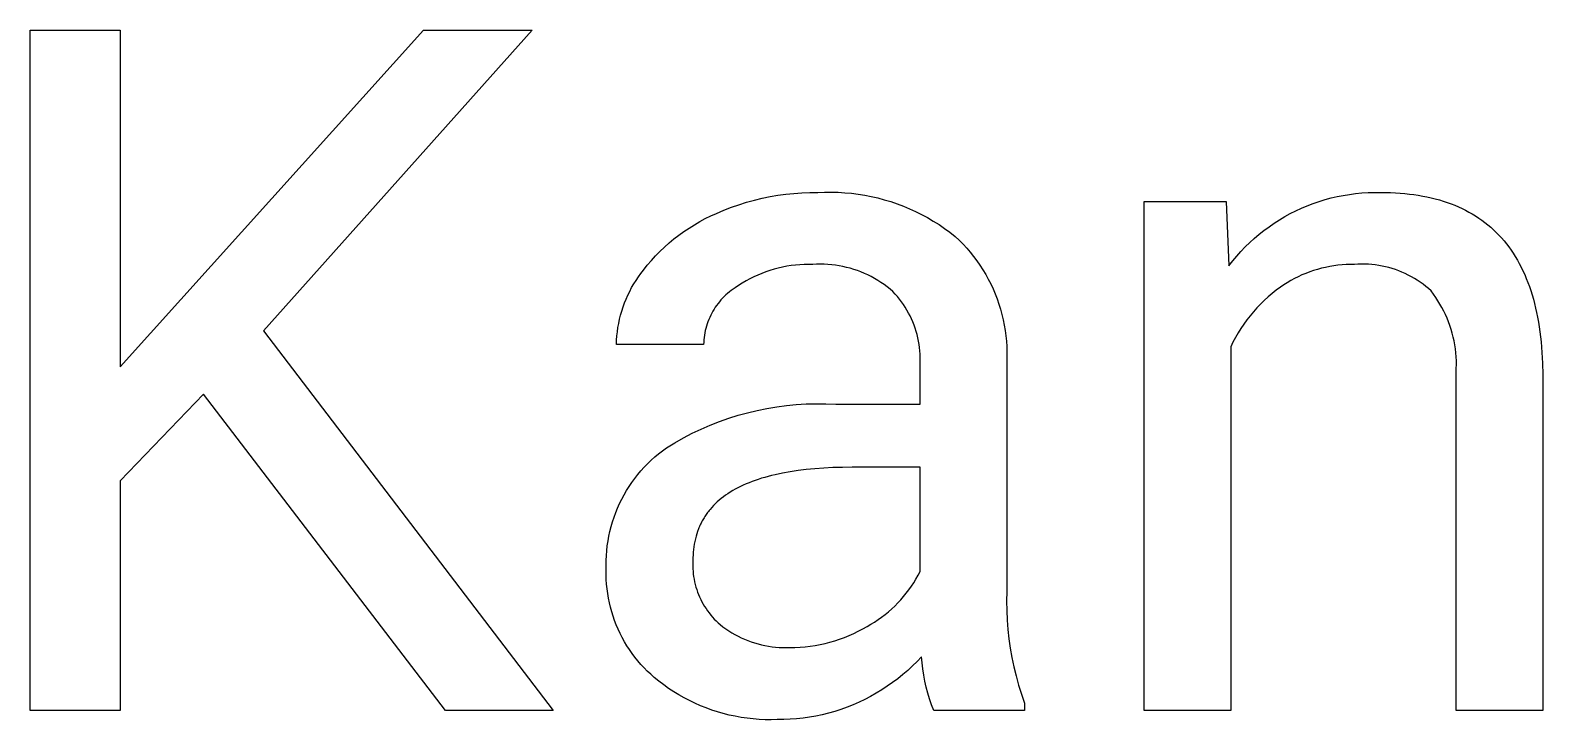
# Model space of a CAD drawing. Header units: millimetres. Extents: x -644 to 2279, y -276 to 1766.
# Drawn here: x 1580.8 to 1631.8, y -147.3 to -124 of the extents above; entities that cross this region are included whole.
import ezdxf

# ---------------------------------------------------------------- set-up
doc = ezdxf.new("R2010")
doc.units = ezdxf.units.MM
doc.header["$MEASUREMENT"] = 0
doc.layers.add('Domyślny', color=7, linetype='Continuous', true_color=0x000000)

msp = doc.modelspace()

# ---------------------------------------------------------------- linework, layer by layer
at = {"layer": 'Domyślny'}
for p, q in [((1580.785, -147.003), (1580.785, -124.042)), ((1580.785, -124.042), (1583.821, -124.042)), ((1583.821, -124.042), (1583.821, -135.397)), ((1583.821, -135.397), (1594.054, -124.042)), ((1597.723, -124.042), (1588.661, -134.182)), ((1594.054, -124.042), (1597.723, -124.042)), ((1605.489, -129.713), (1605.755, -129.658)), ((1605.755, -129.658), (1606.022, -129.612)), ((1606.022, -129.612), (1606.29, -129.575)), ((1606.29, -129.575), (1606.559, -129.547)), ((1606.559, -129.547), (1606.83, -129.528)), ((1606.83, -129.528), (1607.1, -129.518)), ((1607.1, -129.518), (1607.371, -129.516)), ((1607.371, -129.516), (1607.597, -129.507)), ((1607.597, -129.507), (1607.824, -129.505)), ((1607.824, -129.505), (1608.05, -129.51)), ((1608.05, -129.51), (1608.276, -129.524)), ((1608.276, -129.524), (1608.501, -129.544)), ((1608.501, -129.544), (1608.725, -129.573)), ((1608.725, -129.573), (1608.949, -129.609)), ((1608.949, -129.609), (1609.171, -129.652)), ((1609.171, -129.652), (1609.391, -129.703)), ((1624.689, -129.703), (1624.895, -129.655)), ((1624.895, -129.655), (1625.102, -129.614)), ((1625.102, -129.614), (1625.31, -129.58)), ((1625.31, -129.58), (1625.519, -129.553)), ((1625.519, -129.553), (1625.729, -129.533)), ((1625.729, -129.533), (1625.94, -129.52)), ((1625.94, -129.52), (1626.151, -129.515)), ((1626.151, -129.515), (1626.362, -129.516)), ((1626.362, -129.516), (1626.53, -129.518)), ((1626.53, -129.518), (1626.696, -129.522)), ((1626.696, -129.522), (1626.859, -129.53)), ((1626.859, -129.53), (1627.019, -129.54)), ((1627.019, -129.54), (1627.177, -129.554)), ((1627.177, -129.554), (1627.332, -129.57)), ((1627.332, -129.57), (1627.484, -129.59)), ((1627.484, -129.59), (1627.634, -129.612)), ((1627.634, -129.612), (1627.781, -129.638)), ((1627.781, -129.638), (1627.926, -129.666)), ((1603.948, -130.221), (1604.197, -130.115)), ((1604.197, -130.115), (1604.45, -130.018)), ((1604.45, -130.018), (1604.706, -129.929)), ((1604.706, -129.929), (1604.964, -129.848)), ((1604.964, -129.848), (1605.226, -129.776)), ((1605.226, -129.776), (1605.489, -129.713)), ((1609.391, -129.703), (1609.61, -129.761)), ((1609.61, -129.761), (1609.827, -129.826)), ((1609.827, -129.826), (1610.041, -129.899)), ((1610.041, -129.899), (1610.253, -129.978)), ((1610.253, -129.978), (1610.462, -130.065)), ((1610.462, -130.065), (1610.668, -130.159)), ((1610.668, -130.159), (1610.87, -130.259)), ((1618.377, -147.003), (1618.377, -129.82)), ((1618.377, -129.82), (1621.144, -129.82)), ((1621.144, -129.82), (1621.239, -131.992)), ((1623.313, -130.23), (1623.501, -130.135)), ((1623.501, -130.135), (1623.693, -130.046)), ((1623.693, -130.046), (1623.887, -129.964)), ((1623.887, -129.964), (1624.084, -129.889)), ((1624.084, -129.889), (1624.284, -129.82)), ((1624.284, -129.82), (1624.486, -129.758)), ((1624.486, -129.758), (1624.689, -129.703)), ((1627.926, -129.666), (1628.068, -129.698)), ((1628.068, -129.698), (1628.207, -129.732)), ((1628.207, -129.732), (1628.344, -129.77)), ((1628.344, -129.77), (1628.478, -129.81)), ((1628.478, -129.81), (1628.609, -129.854)), ((1628.609, -129.854), (1628.738, -129.9)), ((1628.738, -129.9), (1628.864, -129.95)), ((1628.864, -129.95), (1628.988, -130.002)), ((1628.988, -130.002), (1629.109, -130.058)), ((1629.109, -130.058), (1629.227, -130.116)), ((1629.227, -130.116), (1629.343, -130.177)), ((1603.02, -130.716), (1603.199, -130.604)), ((1603.199, -130.604), (1603.381, -130.499)), ((1603.381, -130.499), (1603.567, -130.4)), ((1603.567, -130.4), (1603.756, -130.307)), ((1603.756, -130.307), (1603.948, -130.221)), ((1610.87, -130.259), (1611.07, -130.367)), ((1611.07, -130.367), (1611.265, -130.481)), ((1611.265, -130.481), (1611.457, -130.601)), ((1611.457, -130.601), (1611.644, -130.728)), ((1622.425, -130.797), (1622.595, -130.672)), ((1622.595, -130.672), (1622.769, -130.552)), ((1622.769, -130.552), (1622.946, -130.439)), ((1622.946, -130.439), (1623.128, -130.331)), ((1623.128, -130.331), (1623.313, -130.23)), ((1629.343, -130.177), (1629.456, -130.242)), ((1629.456, -130.242), (1629.566, -130.309)), ((1629.566, -130.309), (1629.674, -130.38)), ((1629.674, -130.38), (1629.779, -130.453)), ((1629.779, -130.453), (1629.882, -130.53)), ((1629.882, -130.53), (1629.982, -130.609)), ((1629.982, -130.609), (1630.079, -130.692)), ((1602.347, -131.22), (1602.509, -131.086)), ((1602.509, -131.086), (1602.675, -130.957)), ((1602.675, -130.957), (1602.846, -130.833)), ((1602.846, -130.833), (1603.02, -130.716)), ((1611.644, -130.728), (1611.827, -130.861)), ((1611.827, -130.861), (1612.006, -131)), ((1612.006, -131), (1612.138, -131.126)), ((1612.138, -131.126), (1612.267, -131.256)), ((1621.943, -131.207), (1622.099, -131.065)), ((1622.099, -131.065), (1622.26, -130.928)), ((1622.26, -130.928), (1622.425, -130.797)), ((1630.079, -130.692), (1630.174, -130.777)), ((1630.174, -130.777), (1630.266, -130.866)), ((1630.266, -130.866), (1630.355, -130.957)), ((1630.355, -130.957), (1630.442, -131.052)), ((1630.442, -131.052), (1630.526, -131.149)), ((1630.526, -131.149), (1630.608, -131.25)), ((1601.748, -131.811), (1601.89, -131.656)), ((1601.89, -131.656), (1602.038, -131.505)), ((1602.038, -131.505), (1602.19, -131.36)), ((1602.19, -131.36), (1602.347, -131.22)), ((1612.267, -131.256), (1612.391, -131.391)), ((1612.391, -131.391), (1612.51, -131.53)), ((1612.51, -131.53), (1612.625, -131.673)), ((1612.625, -131.673), (1612.735, -131.819)), ((1621.369, -131.826), (1621.505, -131.664)), ((1621.505, -131.664), (1621.646, -131.507)), ((1621.646, -131.507), (1621.792, -131.354)), ((1621.792, -131.354), (1621.943, -131.207)), ((1630.608, -131.25), (1630.687, -131.353)), ((1630.687, -131.353), (1630.763, -131.459)), ((1630.763, -131.459), (1630.837, -131.569)), ((1630.837, -131.569), (1630.908, -131.681)), ((1630.908, -131.681), (1630.976, -131.797)), ((1601.393, -132.249), (1601.48, -132.136)), ((1601.48, -132.136), (1601.612, -131.971)), ((1601.612, -131.971), (1601.748, -131.811)), ((1605.611, -132.196), (1605.474, -132.247)), ((1605.75, -132.149), (1605.611, -132.196)), ((1605.891, -132.107), (1605.75, -132.149)), ((1606.033, -132.069), (1605.891, -132.107)), ((1606.176, -132.037), (1606.033, -132.069)), ((1606.32, -132.009), (1606.176, -132.037)), ((1606.465, -131.987), (1606.32, -132.009)), ((1606.611, -131.969), (1606.465, -131.987)), ((1606.758, -131.957), (1606.611, -131.969)), ((1606.904, -131.949), (1606.758, -131.957)), ((1607.051, -131.947), (1606.904, -131.949)), ((1607.198, -131.949), (1607.051, -131.947)), ((1607.325, -131.942), (1607.198, -131.949)), ((1607.452, -131.939), (1607.325, -131.942)), ((1607.58, -131.941), (1607.452, -131.939)), ((1607.707, -131.947), (1607.58, -131.941)), ((1607.834, -131.958), (1607.707, -131.947)), ((1607.961, -131.973), (1607.834, -131.958)), ((1608.087, -131.992), (1607.961, -131.973)), ((1608.212, -132.016), (1608.087, -131.992)), ((1608.336, -132.044), (1608.212, -132.016)), ((1608.459, -132.076), (1608.336, -132.044)), ((1608.581, -132.113), (1608.459, -132.076)), ((1608.702, -132.153), (1608.581, -132.113)), ((1608.821, -132.198), (1608.702, -132.153)), ((1608.939, -132.247), (1608.821, -132.198)), ((1612.735, -131.819), (1612.839, -131.97)), ((1612.839, -131.97), (1612.939, -132.124)), ((1612.939, -132.124), (1613.033, -132.281)), ((1621.239, -131.992), (1621.369, -131.826)), ((1623.968, -132.199), (1623.837, -132.248)), ((1624.1, -132.153), (1623.968, -132.199)), ((1624.234, -132.112), (1624.1, -132.153)), ((1624.369, -132.076), (1624.234, -132.112)), ((1624.505, -132.044), (1624.369, -132.076)), ((1624.642, -132.016), (1624.505, -132.044)), ((1624.781, -131.994), (1624.642, -132.016)), ((1624.919, -131.975), (1624.781, -131.994)), ((1625.059, -131.962), (1624.919, -131.975)), ((1625.198, -131.953), (1625.059, -131.962)), ((1625.338, -131.949), (1625.198, -131.953)), ((1625.478, -131.949), (1625.338, -131.949)), ((1625.595, -131.941), (1625.478, -131.949)), ((1625.712, -131.937), (1625.595, -131.941)), ((1625.83, -131.938), (1625.712, -131.937)), ((1625.947, -131.942), (1625.83, -131.938)), ((1626.064, -131.95), (1625.947, -131.942)), ((1626.18, -131.963), (1626.064, -131.95)), ((1626.296, -131.979), (1626.18, -131.963)), ((1626.412, -132), (1626.296, -131.979)), ((1626.526, -132.025), (1626.412, -132)), ((1626.64, -132.053), (1626.526, -132.025)), ((1626.753, -132.085), (1626.64, -132.053)), ((1626.864, -132.122), (1626.753, -132.085)), ((1626.975, -132.162), (1626.864, -132.122)), ((1627.083, -132.206), (1626.975, -132.162)), ((1627.19, -132.254), (1627.083, -132.206)), ((1630.976, -131.797), (1631.042, -131.915)), ((1631.042, -131.915), (1631.105, -132.037)), ((1631.105, -132.037), (1631.166, -132.161)), ((1631.166, -132.161), (1631.224, -132.289)), ((1601.083, -132.729), (1601.154, -132.605)), ((1601.154, -132.605), (1601.23, -132.483)), ((1601.23, -132.483), (1601.309, -132.365)), ((1601.309, -132.365), (1601.393, -132.249)), ((1604.694, -132.654), (1604.573, -132.737)), ((1604.818, -132.575), (1604.694, -132.654)), ((1604.944, -132.501), (1604.818, -132.575)), ((1605.073, -132.431), (1604.944, -132.501)), ((1605.205, -132.365), (1605.073, -132.431)), ((1605.338, -132.304), (1605.205, -132.365)), ((1605.474, -132.247), (1605.338, -132.304)), ((1609.055, -132.3), (1608.939, -132.247)), ((1609.169, -132.357), (1609.055, -132.3)), ((1609.281, -132.418), (1609.169, -132.357)), ((1609.39, -132.483), (1609.281, -132.418)), ((1609.498, -132.551), (1609.39, -132.483)), ((1609.603, -132.624), (1609.498, -132.551)), ((1609.705, -132.699), (1609.603, -132.624)), ((1609.805, -132.779), (1609.705, -132.699)), ((1613.033, -132.281), (1613.121, -132.441)), ((1613.121, -132.441), (1613.204, -132.604)), ((1613.204, -132.604), (1613.282, -132.77)), ((1622.977, -132.714), (1622.836, -132.819)), ((1623.093, -132.636), (1622.977, -132.714)), ((1623.212, -132.561), (1623.093, -132.636)), ((1623.332, -132.49), (1623.212, -132.561)), ((1623.455, -132.423), (1623.332, -132.49)), ((1623.581, -132.361), (1623.455, -132.423)), ((1623.708, -132.302), (1623.581, -132.361)), ((1623.837, -132.248), (1623.708, -132.302)), ((1627.296, -132.305), (1627.19, -132.254)), ((1627.399, -132.36), (1627.296, -132.305)), ((1627.501, -132.419), (1627.399, -132.36)), ((1627.6, -132.481), (1627.501, -132.419)), ((1627.697, -132.547), (1627.6, -132.481)), ((1627.792, -132.615), (1627.697, -132.547)), ((1627.885, -132.688), (1627.792, -132.615)), ((1627.975, -132.763), (1627.885, -132.688)), ((1631.224, -132.289), (1631.279, -132.419)), ((1631.279, -132.419), (1631.332, -132.553)), ((1631.332, -132.553), (1631.382, -132.689)), ((1631.382, -132.689), (1631.429, -132.828)), ((1600.843, -133.247), (1600.896, -133.114)), ((1600.896, -133.114), (1600.954, -132.984)), ((1600.954, -132.984), (1601.016, -132.855)), ((1601.016, -132.855), (1601.083, -132.729)), ((1604.047, -133.203), (1603.998, -133.264)), ((1604.098, -133.143), (1604.047, -133.203)), ((1604.151, -133.086), (1604.098, -133.143)), ((1604.206, -133.03), (1604.151, -133.086)), ((1604.263, -132.976), (1604.206, -133.03)), ((1604.322, -132.924), (1604.263, -132.976)), ((1604.382, -132.874), (1604.322, -132.924)), ((1604.444, -132.826), (1604.382, -132.874)), ((1604.507, -132.78), (1604.444, -132.826)), ((1604.573, -132.737), (1604.507, -132.78)), ((1609.902, -132.861), (1609.805, -132.779)), ((1609.978, -132.944), (1609.902, -132.861)), ((1610.051, -133.028), (1609.978, -132.944)), ((1610.122, -133.116), (1610.051, -133.028)), ((1610.19, -133.205), (1610.122, -133.116)), ((1610.254, -133.297), (1610.19, -133.205)), ((1613.282, -132.77), (1613.354, -132.939)), ((1613.354, -132.939), (1613.42, -133.109)), ((1613.42, -133.109), (1613.48, -133.282)), ((1622.433, -133.162), (1622.307, -133.285)), ((1622.564, -133.043), (1622.433, -133.162)), ((1622.698, -132.929), (1622.564, -133.043)), ((1622.836, -132.819), (1622.698, -132.929)), ((1628.062, -132.841), (1627.975, -132.763)), ((1628.143, -132.948), (1628.062, -132.841)), ((1628.221, -133.057), (1628.143, -132.948)), ((1628.295, -133.169), (1628.221, -133.057)), ((1628.365, -133.283), (1628.295, -133.169)), ((1631.429, -132.828), (1631.474, -132.971)), ((1631.474, -132.971), (1631.516, -133.116)), ((1631.516, -133.116), (1631.556, -133.265)), ((1600.676, -133.794), (1600.711, -133.655)), ((1600.711, -133.655), (1600.75, -133.518)), ((1600.75, -133.518), (1600.794, -133.382)), ((1600.794, -133.382), (1600.843, -133.247)), ((1603.717, -133.733), (1603.686, -133.805)), ((1603.75, -133.662), (1603.717, -133.733)), ((1603.786, -133.592), (1603.75, -133.662)), ((1603.824, -133.524), (1603.786, -133.592)), ((1603.864, -133.457), (1603.824, -133.524)), ((1603.907, -133.391), (1603.864, -133.457)), ((1603.951, -133.327), (1603.907, -133.391)), ((1603.998, -133.264), (1603.951, -133.327)), ((1610.315, -133.391), (1610.254, -133.297)), ((1610.373, -133.487), (1610.315, -133.391)), ((1610.428, -133.585), (1610.373, -133.487)), ((1610.48, -133.684), (1610.428, -133.585)), ((1610.528, -133.785), (1610.48, -133.684)), ((1613.48, -133.282), (1613.534, -133.457)), ((1613.534, -133.457), (1613.582, -133.634)), ((1613.582, -133.634), (1613.624, -133.812)), ((1621.955, -133.679), (1621.847, -133.818)), ((1622.068, -133.543), (1621.955, -133.679)), ((1622.185, -133.412), (1622.068, -133.543)), ((1622.307, -133.285), (1622.185, -133.412)), ((1628.431, -133.4), (1628.365, -133.283)), ((1628.493, -133.518), (1628.431, -133.4)), ((1628.551, -133.639), (1628.493, -133.518)), ((1628.606, -133.762), (1628.551, -133.639)), ((1631.556, -133.265), (1631.592, -133.416)), ((1631.592, -133.416), (1631.627, -133.571)), ((1631.627, -133.571), (1631.658, -133.728)), ((1631.658, -133.728), (1631.688, -133.889)), ((1588.661, -134.182), (1598.433, -147.003)), ((1600.587, -134.358), (1600.602, -134.216)), ((1600.602, -134.216), (1600.622, -134.074)), ((1600.622, -134.074), (1600.646, -133.934)), ((1600.646, -133.934), (1600.676, -133.794)), ((1603.553, -134.254), (1603.539, -134.332)), ((1603.569, -134.178), (1603.553, -134.254)), ((1603.587, -134.102), (1603.569, -134.178)), ((1603.608, -134.026), (1603.587, -134.102)), ((1603.631, -133.951), (1603.608, -134.026)), ((1603.657, -133.878), (1603.631, -133.951)), ((1603.686, -133.805), (1603.657, -133.878)), ((1610.572, -133.888), (1610.528, -133.785)), ((1610.613, -133.993), (1610.572, -133.888)), ((1610.651, -134.098), (1610.613, -133.993)), ((1610.685, -134.205), (1610.651, -134.098)), ((1610.715, -134.313), (1610.685, -134.205)), ((1613.624, -133.812), (1613.66, -133.992)), ((1613.66, -133.992), (1613.69, -134.172)), ((1613.69, -134.172), (1613.714, -134.354)), ((1621.551, -134.256), (1621.462, -134.408)), ((1621.644, -134.107), (1621.551, -134.256)), ((1621.743, -133.96), (1621.644, -134.107)), ((1621.847, -133.818), (1621.743, -133.96)), ((1628.656, -133.886), (1628.606, -133.762)), ((1628.701, -134.012), (1628.656, -133.886)), ((1628.743, -134.14), (1628.701, -134.012)), ((1628.78, -134.268), (1628.743, -134.14)), ((1631.688, -133.889), (1631.714, -134.052)), ((1631.714, -134.052), (1631.738, -134.218)), ((1631.738, -134.218), (1631.777, -134.56)), ((1600.571, -134.643), (1600.577, -134.501)), ((1603.513, -134.643), (1600.571, -134.643)), ((1600.577, -134.501), (1600.587, -134.358)), ((1603.516, -134.565), (1603.513, -134.643)), ((1603.521, -134.487), (1603.516, -134.565)), ((1603.529, -134.409), (1603.521, -134.487)), ((1603.539, -134.332), (1603.529, -134.409)), ((1610.742, -134.422), (1610.715, -134.313)), ((1610.764, -134.532), (1610.742, -134.422)), ((1610.784, -134.643), (1610.764, -134.532)), ((1610.799, -134.754), (1610.784, -134.643)), ((1610.81, -134.865), (1610.799, -134.754)), ((1613.714, -134.354), (1613.731, -134.536)), ((1613.731, -134.536), (1613.742, -134.719)), ((1613.742, -134.719), (1613.747, -134.902)), ((1621.379, -134.564), (1621.301, -134.722)), ((1621.301, -134.722), (1621.301, -147.003)), ((1621.462, -134.408), (1621.379, -134.564)), ((1628.813, -134.398), (1628.78, -134.268)), ((1628.842, -134.529), (1628.813, -134.398)), ((1628.866, -134.661), (1628.842, -134.529)), ((1628.885, -134.794), (1628.866, -134.661)), ((1631.777, -134.56), (1631.807, -134.914)), ((1610.818, -134.977), (1610.81, -134.865)), ((1610.822, -135.089), (1610.818, -134.977)), ((1610.819, -135.313), (1610.822, -135.201)), ((1610.822, -135.201), (1610.822, -135.089)), ((1613.747, -134.902), (1613.746, -135.085)), ((1613.746, -135.085), (1613.746, -142.988)), ((1628.9, -134.927), (1628.885, -134.794)), ((1628.911, -135.06), (1628.9, -134.927)), ((1628.917, -135.194), (1628.911, -135.06)), ((1628.919, -135.328), (1628.917, -135.194)), ((1631.807, -134.914), (1631.825, -135.28)), ((1610.819, -136.663), (1610.819, -135.313)), ((1628.909, -135.596), (1628.916, -135.462)), ((1628.909, -147.003), (1628.909, -135.596)), ((1628.916, -135.462), (1628.919, -135.328)), ((1631.825, -135.28), (1631.834, -135.658)), ((1631.834, -135.658), (1631.834, -147.003)), ((1586.637, -136.328), (1583.821, -139.246)), ((1594.796, -147.003), (1586.637, -136.328)), ((1605.323, -136.872), (1605.649, -136.805)), ((1605.649, -136.805), (1605.978, -136.751)), ((1605.978, -136.751), (1606.308, -136.707)), ((1606.308, -136.707), (1606.64, -136.675)), ((1606.64, -136.675), (1606.973, -136.655)), ((1606.973, -136.655), (1607.306, -136.646)), ((1607.306, -136.646), (1607.639, -136.649)), ((1607.639, -136.649), (1607.972, -136.663)), ((1607.972, -136.663), (1610.819, -136.663)), ((1603.734, -137.37), (1604.045, -137.248)), ((1604.045, -137.248), (1604.359, -137.138)), ((1604.359, -137.138), (1604.677, -137.038)), ((1604.677, -137.038), (1604.998, -136.949)), ((1604.998, -136.949), (1605.323, -136.872)), ((1602.541, -137.962), (1602.831, -137.798)), ((1602.831, -137.798), (1603.127, -137.645)), ((1603.127, -137.645), (1603.428, -137.502)), ((1603.428, -137.502), (1603.734, -137.37)), ((1601.866, -138.442), (1601.992, -138.335)), ((1601.992, -138.335), (1602.122, -138.233)), ((1602.122, -138.233), (1602.256, -138.135)), ((1602.256, -138.135), (1602.541, -137.962)), ((1601.398, -138.91), (1601.509, -138.787)), ((1601.509, -138.787), (1601.624, -138.668)), ((1601.624, -138.668), (1601.743, -138.553)), ((1601.743, -138.553), (1601.866, -138.442)), ((1607.266, -138.841), (1606.977, -138.869)), ((1607.565, -138.819), (1607.266, -138.841)), ((1607.875, -138.804), (1607.565, -138.819)), ((1608.195, -138.795), (1607.875, -138.804)), ((1608.526, -138.792), (1608.195, -138.795)), ((1610.819, -138.792), (1608.526, -138.792)), ((1610.819, -142.308), (1610.819, -138.792)), ((1583.821, -139.246), (1583.821, -147.003)), ((1601, -139.439), (1601.093, -139.302)), ((1601.093, -139.302), (1601.19, -139.168)), ((1601.19, -139.168), (1601.292, -139.037)), ((1601.292, -139.037), (1601.398, -138.91)), ((1604.946, -139.353), (1604.851, -139.395)), ((1605.045, -139.312), (1604.946, -139.353)), ((1605.146, -139.273), (1605.045, -139.312)), ((1605.25, -139.235), (1605.146, -139.273)), ((1605.356, -139.199), (1605.25, -139.235)), ((1605.465, -139.164), (1605.356, -139.199)), ((1605.576, -139.131), (1605.465, -139.164)), ((1605.691, -139.1), (1605.576, -139.131)), ((1605.807, -139.07), (1605.691, -139.1)), ((1605.927, -139.041), (1605.807, -139.07)), ((1606.174, -138.989), (1605.927, -139.041)), ((1606.431, -138.943), (1606.174, -138.989)), ((1606.699, -138.903), (1606.431, -138.943)), ((1606.977, -138.869), (1606.699, -138.903)), ((1600.678, -140.017), (1600.751, -139.868)), ((1600.751, -139.868), (1600.829, -139.722)), ((1600.829, -139.722), (1600.912, -139.579)), ((1600.912, -139.579), (1601, -139.439)), ((1604.106, -139.846), (1604.037, -139.903)), ((1604.178, -139.789), (1604.106, -139.846)), ((1604.253, -139.735), (1604.178, -139.789)), ((1604.331, -139.682), (1604.253, -139.735)), ((1604.411, -139.63), (1604.331, -139.682)), ((1604.494, -139.58), (1604.411, -139.63)), ((1604.579, -139.531), (1604.494, -139.58)), ((1604.667, -139.485), (1604.579, -139.531)), ((1604.757, -139.439), (1604.667, -139.485)), ((1604.851, -139.395), (1604.757, -139.439)), ((1600.49, -140.477), (1600.547, -140.321)), ((1600.547, -140.321), (1600.61, -140.168)), ((1600.61, -140.168), (1600.678, -140.017)), ((1603.623, -140.35), (1603.599, -140.385)), ((1603.648, -140.316), (1603.623, -140.35)), ((1603.674, -140.282), (1603.648, -140.316)), ((1603.701, -140.248), (1603.674, -140.282)), ((1603.728, -140.215), (1603.701, -140.248)), ((1603.785, -140.15), (1603.728, -140.215)), ((1603.844, -140.086), (1603.785, -140.15)), ((1603.905, -140.023), (1603.844, -140.086)), ((1603.97, -139.963), (1603.905, -140.023)), ((1604.037, -139.903), (1603.97, -139.963)), ((1600.35, -140.953), (1600.391, -140.793)), ((1600.391, -140.793), (1600.438, -140.634)), ((1600.438, -140.634), (1600.49, -140.477)), ((1603.338, -140.873), (1603.308, -140.954)), ((1603.354, -140.833), (1603.338, -140.873)), ((1603.371, -140.794), (1603.354, -140.833)), ((1603.389, -140.755), (1603.371, -140.794)), ((1603.407, -140.716), (1603.389, -140.755)), ((1603.425, -140.678), (1603.407, -140.716)), ((1603.445, -140.64), (1603.425, -140.678)), ((1603.465, -140.602), (1603.445, -140.64)), ((1603.485, -140.565), (1603.465, -140.602)), ((1603.507, -140.528), (1603.485, -140.565)), ((1603.529, -140.492), (1603.507, -140.528)), ((1603.551, -140.456), (1603.529, -140.492)), ((1603.575, -140.421), (1603.551, -140.456)), ((1603.599, -140.385), (1603.575, -140.421)), ((1600.261, -141.442), (1600.285, -141.278)), ((1600.285, -141.278), (1600.315, -141.115)), ((1600.315, -141.115), (1600.35, -140.953)), ((1603.197, -141.381), (1603.182, -141.471)), ((1603.214, -141.293), (1603.197, -141.381)), ((1603.233, -141.206), (1603.214, -141.293)), ((1603.256, -141.12), (1603.233, -141.206)), ((1603.281, -141.036), (1603.256, -141.12)), ((1603.308, -140.954), (1603.281, -141.036)), ((1600.222, -141.937), (1600.229, -141.771)), ((1600.229, -141.771), (1600.242, -141.606)), ((1600.242, -141.606), (1600.261, -141.442)), ((1603.151, -141.847), (1603.149, -141.945)), ((1603.155, -141.751), (1603.151, -141.847)), ((1603.161, -141.656), (1603.155, -141.751)), ((1603.17, -141.563), (1603.161, -141.656)), ((1603.182, -141.471), (1603.17, -141.563)), ((1600.22, -142.102), (1600.222, -141.937)), ((1600.225, -142.268), (1600.22, -142.102)), ((1600.224, -142.425), (1600.225, -142.268)), ((1600.228, -142.583), (1600.224, -142.425)), ((1603.149, -141.945), (1603.146, -142.034)), ((1603.146, -142.034), (1603.146, -142.124)), ((1603.146, -142.124), (1603.149, -142.214)), ((1603.149, -142.214), (1603.155, -142.303)), ((1603.155, -142.303), (1603.164, -142.393)), ((1603.164, -142.393), (1603.176, -142.482)), ((1610.752, -142.437), (1610.819, -142.308)), ((1600.238, -142.74), (1600.228, -142.583)), ((1600.253, -142.896), (1600.238, -142.74)), ((1600.274, -143.053), (1600.253, -142.896)), ((1603.176, -142.482), (1603.191, -142.57)), ((1603.191, -142.57), (1603.209, -142.658)), ((1603.209, -142.658), (1603.23, -142.745)), ((1603.23, -142.745), (1603.253, -142.832)), ((1603.253, -142.832), (1603.28, -142.917)), ((1603.28, -142.917), (1603.31, -143.002)), ((1610.353, -143.043), (1610.441, -142.927)), ((1610.441, -142.927), (1610.525, -142.809)), ((1610.525, -142.809), (1610.604, -142.687)), ((1610.604, -142.687), (1610.68, -142.563)), ((1610.68, -142.563), (1610.752, -142.437)), ((1600.299, -143.208), (1600.274, -143.053)), ((1600.331, -143.362), (1600.299, -143.208)), ((1600.367, -143.515), (1600.331, -143.362)), ((1603.31, -143.002), (1603.342, -143.086)), ((1603.342, -143.086), (1603.377, -143.169)), ((1603.377, -143.169), (1603.415, -143.25)), ((1603.415, -143.25), (1603.456, -143.33)), ((1603.456, -143.33), (1603.499, -143.408)), ((1603.499, -143.408), (1603.545, -143.486)), ((1609.964, -143.474), (1610.067, -143.371)), ((1610.067, -143.371), (1610.166, -143.265)), ((1610.166, -143.265), (1610.261, -143.155)), ((1610.261, -143.155), (1610.353, -143.043)), ((1613.746, -142.988), (1613.739, -143.307)), ((1613.739, -143.307), (1613.742, -143.626)), ((1600.409, -143.667), (1600.367, -143.515)), ((1600.455, -143.818), (1600.409, -143.667)), ((1600.507, -143.966), (1600.455, -143.818)), ((1603.545, -143.486), (1603.593, -143.561)), ((1603.593, -143.561), (1603.644, -143.635)), ((1603.644, -143.635), (1603.698, -143.707)), ((1603.698, -143.707), (1603.754, -143.777)), ((1603.754, -143.777), (1603.812, -143.846)), ((1603.812, -143.846), (1603.872, -143.912)), ((1603.872, -143.912), (1603.935, -143.976)), ((1609.282, -144.013), (1609.403, -143.933)), ((1609.403, -143.933), (1609.521, -143.849)), ((1609.521, -143.849), (1609.637, -143.761)), ((1609.637, -143.761), (1609.749, -143.669)), ((1609.749, -143.669), (1609.859, -143.573)), ((1609.859, -143.573), (1609.964, -143.474)), ((1613.742, -143.626), (1613.756, -143.946)), ((1613.756, -143.946), (1613.78, -144.264)), ((1600.564, -144.113), (1600.507, -143.966)), ((1600.626, -144.258), (1600.564, -144.113)), ((1600.693, -144.4), (1600.626, -144.258)), ((1600.765, -144.54), (1600.693, -144.4)), ((1603.935, -143.976), (1604, -144.038)), ((1604, -144.038), (1604.066, -144.098)), ((1604.066, -144.098), (1604.162, -144.172)), ((1604.162, -144.172), (1604.26, -144.243)), ((1604.26, -144.243), (1604.36, -144.311)), ((1604.36, -144.311), (1604.462, -144.374)), ((1604.462, -144.374), (1604.567, -144.435)), ((1604.567, -144.435), (1604.673, -144.492)), ((1608.422, -144.469), (1608.578, -144.4)), ((1608.578, -144.4), (1608.732, -144.325)), ((1608.732, -144.325), (1608.883, -144.246)), ((1608.883, -144.246), (1609.032, -144.161)), ((1609.032, -144.161), (1609.158, -144.089)), ((1609.158, -144.089), (1609.282, -144.013)), ((1613.78, -144.264), (1613.815, -144.582)), ((1600.841, -144.678), (1600.765, -144.54)), ((1600.922, -144.813), (1600.841, -144.678)), ((1601.008, -144.945), (1600.922, -144.813)), ((1601.098, -145.074), (1601.008, -144.945)), ((1604.673, -144.492), (1604.782, -144.545)), ((1604.782, -144.545), (1604.892, -144.594)), ((1604.892, -144.594), (1605.004, -144.64)), ((1605.004, -144.64), (1605.117, -144.681)), ((1605.117, -144.681), (1605.232, -144.719)), ((1605.232, -144.719), (1605.348, -144.753)), ((1605.348, -144.753), (1605.465, -144.783)), ((1605.465, -144.783), (1605.583, -144.808)), ((1605.583, -144.808), (1605.701, -144.83)), ((1605.701, -144.83), (1605.821, -144.848)), ((1605.821, -144.848), (1605.941, -144.861)), ((1605.941, -144.861), (1606.061, -144.871)), ((1606.061, -144.871), (1606.182, -144.876)), ((1606.182, -144.876), (1606.303, -144.877)), ((1606.303, -144.877), (1606.423, -144.874)), ((1606.423, -144.874), (1606.594, -144.871)), ((1606.594, -144.871), (1606.765, -144.863)), ((1606.765, -144.863), (1606.936, -144.848)), ((1606.936, -144.848), (1607.105, -144.828)), ((1607.105, -144.828), (1607.275, -144.803)), ((1607.275, -144.803), (1607.443, -144.772)), ((1607.443, -144.772), (1607.61, -144.735)), ((1607.61, -144.735), (1607.775, -144.693)), ((1607.775, -144.693), (1607.94, -144.645)), ((1607.94, -144.645), (1608.102, -144.591)), ((1608.102, -144.591), (1608.263, -144.533)), ((1608.263, -144.533), (1608.422, -144.469)), ((1613.815, -144.582), (1613.86, -144.898)), ((1613.86, -144.898), (1613.915, -145.213)), ((1601.193, -145.2), (1601.098, -145.074)), ((1601.292, -145.323), (1601.193, -145.2)), ((1601.394, -145.442), (1601.292, -145.323)), ((1601.501, -145.558), (1601.394, -145.442)), ((1610.716, -145.342), (1610.561, -145.496)), ((1610.866, -145.183), (1610.716, -145.342)), ((1610.885, -145.39), (1610.866, -145.183)), ((1610.911, -145.597), (1610.885, -145.39)), ((1613.915, -145.213), (1613.981, -145.525)), ((1601.612, -145.669), (1601.501, -145.558)), ((1601.727, -145.777), (1601.612, -145.669)), ((1601.845, -145.881), (1601.727, -145.777)), ((1602.003, -146.011), (1601.845, -145.881)), ((1610.064, -145.926), (1609.889, -146.058)), ((1610.234, -145.788), (1610.064, -145.926)), ((1610.4, -145.645), (1610.234, -145.788)), ((1610.561, -145.496), (1610.4, -145.645)), ((1610.943, -145.802), (1610.911, -145.597)), ((1610.982, -146.007), (1610.943, -145.802)), ((1613.981, -145.525), (1614.058, -145.835)), ((1614.058, -145.835), (1614.144, -146.143)), ((1602.165, -146.134), (1602.003, -146.011)), ((1602.332, -146.253), (1602.165, -146.134)), ((1602.502, -146.365), (1602.332, -146.253)), ((1602.676, -146.472), (1602.502, -146.365)), ((1602.854, -146.572), (1602.676, -146.472)), ((1609.34, -146.417), (1609.149, -146.524)), ((1609.527, -146.303), (1609.34, -146.417)), ((1609.71, -146.184), (1609.527, -146.303)), ((1609.889, -146.058), (1609.71, -146.184)), ((1611.028, -146.209), (1610.982, -146.007)), ((1611.08, -146.411), (1611.028, -146.209)), ((1611.139, -146.61), (1611.08, -146.411)), ((1614.144, -146.143), (1614.241, -146.447)), ((1614.241, -146.447), (1614.347, -146.749)), ((1583.821, -147.003), (1580.785, -147.003)), ((1598.433, -147.003), (1594.796, -147.003)), ((1603.035, -146.667), (1602.854, -146.572)), ((1603.218, -146.756), (1603.035, -146.667)), ((1603.405, -146.838), (1603.218, -146.756)), ((1603.595, -146.914), (1603.405, -146.838)), ((1603.787, -146.984), (1603.595, -146.914)), ((1603.981, -147.047), (1603.787, -146.984)), ((1608.147, -146.961), (1607.939, -147.028)), ((1608.353, -146.888), (1608.147, -146.961)), ((1608.557, -146.807), (1608.353, -146.888)), ((1608.757, -146.719), (1608.557, -146.807)), ((1608.955, -146.625), (1608.757, -146.719)), ((1609.149, -146.524), (1608.955, -146.625)), ((1611.205, -146.808), (1611.139, -146.61)), ((1611.277, -147.003), (1611.205, -146.808)), ((1614.347, -147.003), (1611.277, -147.003)), ((1614.347, -146.749), (1614.347, -147.003)), ((1621.301, -147.003), (1618.377, -147.003)), ((1631.834, -147.003), (1628.909, -147.003)), ((1604.177, -147.103), (1603.981, -147.047)), ((1604.375, -147.153), (1604.177, -147.103)), ((1604.574, -147.196), (1604.375, -147.153)), ((1604.775, -147.232), (1604.574, -147.196)), ((1604.977, -147.262), (1604.775, -147.232)), ((1605.18, -147.285), (1604.977, -147.262)), ((1605.384, -147.301), (1605.18, -147.285)), ((1605.587, -147.31), (1605.384, -147.301)), ((1605.792, -147.312), (1605.587, -147.31)), ((1605.996, -147.307), (1605.792, -147.312)), ((1606.215, -147.305), (1605.996, -147.307)), ((1606.433, -147.296), (1606.215, -147.305)), ((1606.652, -147.28), (1606.433, -147.296)), ((1606.869, -147.256), (1606.652, -147.28)), ((1607.086, -147.225), (1606.869, -147.256)), ((1607.301, -147.186), (1607.086, -147.225)), ((1607.516, -147.141), (1607.301, -147.186)), ((1607.728, -147.088), (1607.516, -147.141)), ((1607.939, -147.028), (1607.728, -147.088))]:
    msp.add_line(p, q, dxfattribs=at)

doc.saveas('drawing.dxf')
